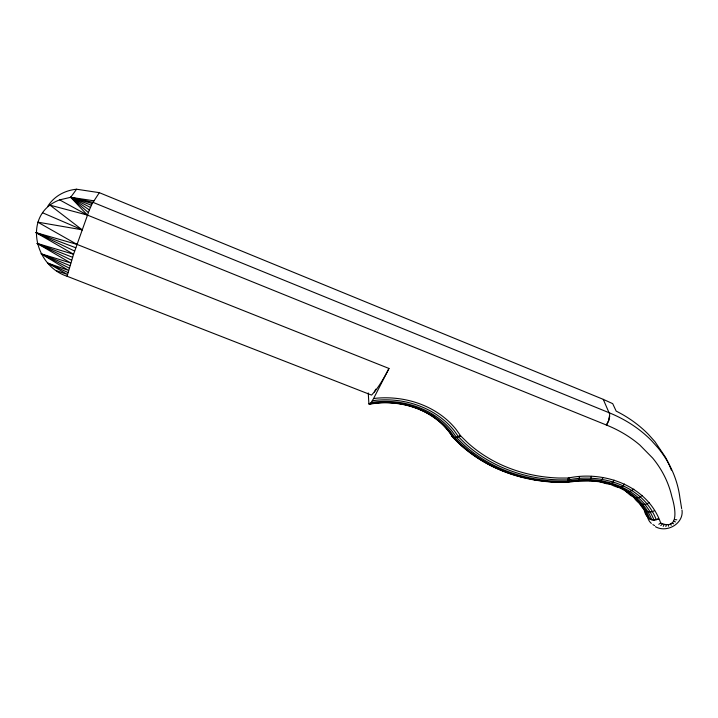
<?xml version="1.0" encoding="UTF-8"?>
<svg xmlns="http://www.w3.org/2000/svg" width="718" height="718" viewBox="0 0 718 718"><rect width="100%" height="100%" fill="white"/><g stroke="black" fill="none" stroke-linecap="round" stroke-linejoin="round"><path stroke-width="1.08" d="M570.657 481.446L567.489 481.868L568.109 482.101L568.225 478.053C604.412 470.236 647.932 486.149 660.695 523.018C679.901 531.221 675.189 507.384 671.877 496.712A135.944 110.796 -12.7 0 0 652.644 458.03L639.783 444.989A135.944 110.796 -12.7 0 0 606.647 425.119L87.408 215.077L59.63 199.882C22.563 213.686 33.665 265.642 67.079 276.25L371.583 395.106L375.478 390.601A62.789 12.996 -68 0 0 388.985 368.46L76.979 244.389L35.9 232.605L73.568 254.235L67.079 276.25M579.498 476.546L578.484 480.88L568.037 482.299L556.989 482.281A160.527 140.118 -22.3 0 1 460.391 444.55L452.322 436.643A77.993 66.505 -3.8 0 0 410.391 406.119M567.489 481.868L568.539 482.101L569.688 478.053L558.855 478.035A152.53 132.983 -22.2 0 1 466.897 442.019L460.651 435.871L456.19 429.552A87.327 74.34 -3.8 0 0 375.846 398.257L373.557 398.58L371.188 402.529L368.89 403.956L368.262 392.952M606.647 425.119L608.756 420.667L609.717 414.268L603.255 399.352L99.326 192.666L76.575 189.22A44.552 39.221 29.6 0 0 47.873 206.12M665.873 526.617L666.196 524.831M606.342 424.984L608.604 420.595L609.744 416.153M591.39 476.357L590.411 479.642L589.191 480.701L578.484 480.88M99.326 192.666L92.272 203.508L89.373 209.925L73.568 254.235L37.076 243.402L70.732 262.994L41.177 253.813L68.551 270.399L47.882 263.147L67.483 274.482L56.713 270.785M603.003 477.56L601.37 480.782L599.656 481.787L589.191 480.701M374.32 392.037L375.801 389.147M373.557 398.58L388.985 368.46M663.199 526.411L664.123 524.661M614.105 480.145C611.673 487.127 603.694 482.702 598.92 481.356L607.796 483.411M76.575 189.22L70.687 197.297L59.63 199.882M624.463 484.031C620.917 490.771 613.728 485.53 608.783 483.645L609.663 484.103M660.784 525.612L662.247 524.05M633.859 489.146L628.896 492.225L627.478 492.198L625.602 490.547M642.125 495.366C636.929 500.832 630.422 495.878 626.356 491.624M460.4 435.512L455.032 438.025L452.789 437.298L451.882 435.53A77.589 66.2 -3.8 0 0 444.936 426.42M658.783 524.293L660.695 523.018M649.081 502.555C643.31 507.24 636.929 502.573 633.725 497.152M460.651 435.871L456.54 437.468L453.318 437.343A79.025 67.348 -3.8 0 0 376.465 403.175L369.402 404.162M654.628 510.561C643.858 516.843 640.438 501.694 633.698 496.829M658.433 518.746C650.912 522.498 645.473 516.996 644.046 509.466M618.997 487.603L617.992 487.091C632.1 493.445 644.414 504.575 649.934 519.276L653.954 520.011L658.612 519.123M372.337 400.788L376.061 400.267A84.921 72.303 -3.8 0 1 454.153 430.647L458.56 436.867L465.058 443.338A155.07 135.217 -22.2 0 0 558.487 479.893L569.392 479.911M371.188 402.529L376.25 401.811A82.642 70.373 -3.8 0 1 452.196 431.339L456.666 437.639L463.272 444.236A157.35 137.237 -22.3 0 0 558.03 481.275L568.997 481.284M370.183 403.678L376.385 402.807A80.64 68.695 -3.8 0 1 450.464 431.59L455.032 438.025L461.683 444.648A159.208 138.906 -22.3 0 0 557.518 482.092C578.493 481.347 600.526 477.641 620.235 487.531C634.236 493.975 646.281 505.248 651.782 519.841M368.89 403.956L374.32 403.193M573.826 481.024L575.935 480.746M568.306 479.911C601.702 473.063 643.193 485.7 656.279 519.769M568.27 481.284C600.769 474.589 641.183 486.849 653.954 520.011M592.727 480.71L595.823 481.033M674.66 519.536L676.796 519.805M93.959 200.807L70.687 197.297L87.408 215.077L50.036 205.168L82.166 229.823L37.767 222.149L76.979 244.389M92.272 203.508L70.687 197.297L88.35 212.528M75.785 247.773L35.9 232.605L74.645 251.058M91.41 205.249L70.687 197.297L89.373 209.925M72.563 257.286L37.076 243.402L71.612 260.212M673.646 521.205L675.476 521.959M69.933 265.624L41.177 253.813L69.206 268.092M42.577 212.779L82.166 229.823M603.255 399.352L612.705 403.66L616.161 411.1A142.649 117.007 -12.8 0 1 648.551 434.525L654.942 441.669L665.415 457.169A142.649 117.007 -12.8 0 1 671.357 470.11M47.882 263.147L67.977 272.526M90.423 207.439L70.687 197.297L92.954 202.332L609.34 412.823A144.067 117.752 -12.7 0 1 651.675 440.78L658.119 447.978A144.067 117.752 -12.7 0 1 679.955 498.121L681.66 508.613M655.381 526.671C666.717 533.321 684.012 523.628 682.001 509.995M628.044 492.377L632.109 495.429M672.174 522.659L673.583 523.826M452.789 437.298L451.882 435.53L452.789 437.298L459.475 443.957A161.173 140.755 -22.4 0 0 513.747 474.751M639.11 502.394L644.908 510.651L648.525 518.342M670.361 523.79L671.24 525.28M643.229 507.07L647.645 517.122A17.564 14.019 -18.9 0 0 651.334 523.404M668.323 524.535L668.611 526.231M431.814 415.201A77.589 66.2 -3.8 0 1 434.525 417.086M654.601 525.558A17.564 14.019 -18.9 0 1 652.868 524.58M473.557 454.539A161.2 140.854 -22.4 0 1 471.852 453.345M464.456 447.664A161.2 140.854 -22.4 0 1 462.087 445.663M555.382 481.814A161.173 140.755 -22.4 0 1 549.898 481.509M545.527 481.132A161.173 140.755 -22.4 0 1 542.269 480.782M539.021 480.36A161.173 140.755 -22.4 0 1 536.867 480.046M534.722 479.705A161.173 140.755 -22.4 0 1 532.585 479.337M527.272 478.287A161.173 140.755 -22.4 0 1 525.163 477.82M524.113 477.578A161.173 140.755 -22.4 0 1 514.77 475.065M376.492 402.888A77.993 66.505 -3.8 0 1 409.404 405.832"/></g></svg>
